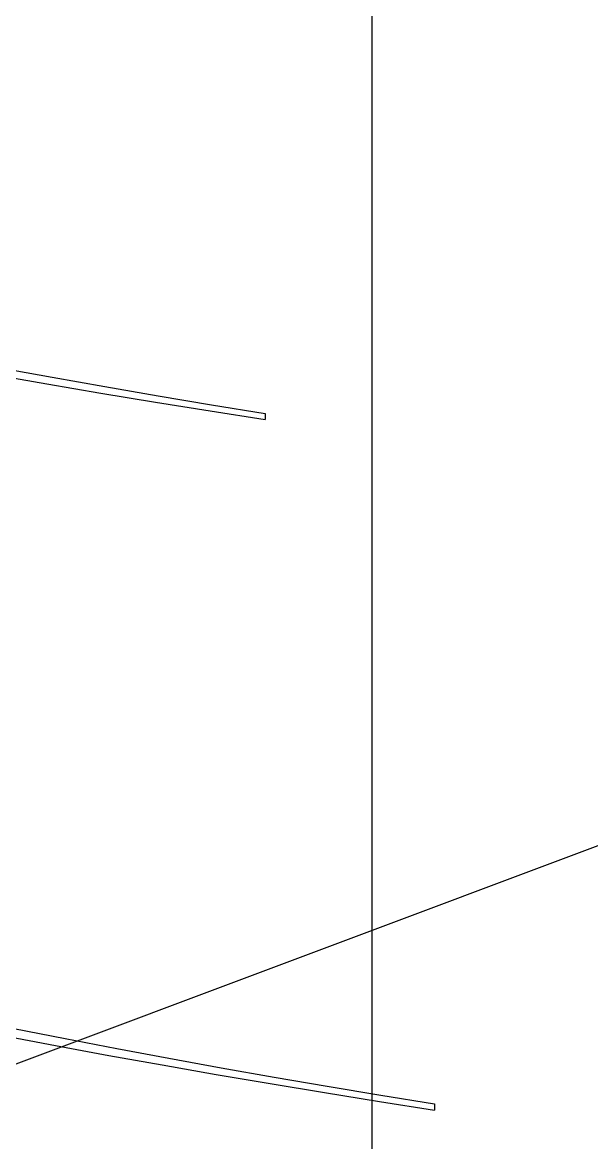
# Model space of a CAD drawing. Header units: millimetres. Extents: x -512 to 1189, y -10 to 841.
# Drawn here: x 3.384 to 3.847, y 14.221 to 15.133 of the extents above; entities that cross this region are included whole.
import ezdxf
from ezdxf.enums import TextEntityAlignment as Align

# ---------------------------------------------------------------- set-up
doc = ezdxf.new("R2010")
doc.units = ezdxf.units.MM
doc.layers.add('FRAME', color=7, linetype='Continuous', lineweight=25)
doc.layers.add('FRAME TEXT (THICK)', color=7, linetype='Continuous', lineweight=35)
doc.styles.add('AWE FONT', font='awe-font.shx', dxfattribs={"width": 0.8})
doc.styles.add('ROMANS', font='ROMANS.shx', dxfattribs={"height": 3.5})

# ---------------------------------------------------------------- blocks, each defined once
blk = doc.blocks.new('SB-A0_990-5.2(block)')
at = {"layer": 'FRAME'}
blk.add_line((3.71916, 14.25288), (3.71916, 14.24794), dxfattribs=at)
for centre, major_axis, ratio, start_param, end_param in [((5.51916, 15.91442), (-4.7625, 0), 0.377953, 4.942129, 7.466398), ((5.51916, 15.80192), (-4.5375, 0), 0.371901, 4.841849, 7.446069), ((5.51916, 15.91442), (2.38125, 4.12445), 0.377953, 1.97545, 3.481628), ((5.42173, 15.97067), (2.26875, 3.92959), 0.371901, 1.996787, 3.49276)]:
    blk.add_ellipse(centre, major_axis=major_axis, ratio=ratio, start_param=start_param, end_param=end_param, dxfattribs=at)
at = {"layer": 'FRAME', "style": 'ROMANS', "width": 0.8, "flags": 8}
for tag, p in [('SHEET NUMBER 1', (96.82978, 809.4767)), ('NUMBER OF SHEETS 1', (96.91626, 805.1023)), ('SHEET NUMBER 2', (1166.65056, 15.81471)), ('NUMBER OF SHEETS 2', (1166.65056, 10.48145))]:
    blk.add_attdef(tag, p, '', height=3.5, dxfattribs=at)
at = {"layer": 'FRAME', "style": 'AWE FONT', "width": 0.8}
for tag, p in [('USED ON 01 - PREFIX', (27.64393, 781.9769)), ('USED ON 01 - DRG NUMBER', (28.25353, 775.89866)), ('USED ON 02 - PREFIX', (27.64393, 766.9769)), ('USED ON 02 - DRG NUMBER', (28.25353, 760.89866)), ('USED ON 03 - PREFIX', (27.64393, 751.9769)), ('USED ON 03 - DRG NUMBER', (28.25353, 745.89866)), ('USED ON 04 - PREFIX', (27.64393, 736.9769)), ('USED ON 04 - DRG NUMBER', (28.25353, 730.89866)), ('USED ON 05 - PREFIX', (27.64393, 721.9769)), ('USED ON 05 - DRG NUMBER', (28.25353, 715.89866)), ('USED ON 06 - PREFIX', (27.64393, 706.9769)), ('USED ON 06 - DRG NUMBER', (28.25353, 700.89866)), ('USED ON 07 - PREFIX', (27.64393, 691.9769)), ('USED ON 07 - DRG NUMBER', (28.25353, 685.89866)), ('USED ON 08 - PREFIX', (27.64393, 676.9769)), ('USED ON 08 - DRG NUMBER', (28.25353, 670.89866)), ('USED ON 09 - PREFIX', (27.64393, 661.9769)), ('USED ON 09 - DRG NUMBER', (28.25353, 655.89866)), ('USED ON 10 - PREFIX', (28.97727, 646.9769)), ('USED ON 10 - DRG NUMBER', (29.58686, 640.89866)), ('USED ON 11 - PREFIX', (28.97727, 631.9769)), ('USED ON 11 - DRG NUMBER', (29.58686, 625.89866)), ('USED ON 12 - PREFIX', (28.97727, 616.9769)), ('USED ON 12 - DRG NUMBER', (29.58686, 610.89866)), ('USED ON 13 - PREFIX', (28.97727, 601.9769)), ('USED ON 13 - DRG NUMBER', (29.58686, 595.89866)), ('USED ON 14 - PREFIX', (27.64393, 586.9769)), ('USED ON 14 - DRG NUMBER', (28.25353, 580.89866)), ('USED ON 15 - PREFIX', (27.64393, 571.9769)), ('USED ON 15 - DRG NUMBER', (28.25353, 565.89866)), ('USED ON 16 - PREFIX', (28.97727, 556.9769)), ('USED ON 16 - DRG NUMBER', (29.58686, 550.89866)), ('USED ON 17 - PREFIX', (28.97727, 541.9769)), ('USED ON 17 - DRG NUMBER', (29.58686, 535.89866)), ('USED ON 18 - PREFIX', (28.97727, 526.9769)), ('USED ON 18 - DRG NUMBER', (29.58686, 520.89866)), ('USED ON 19 - PREFIX', (28.97727, 511.9769)), ('USED ON 19 - DRG NUMBER', (29.58686, 505.89866)), ('USED ON 20 - PREFIX', (28.97727, 496.9769)), ('USED ON 20 - DRG NUMBER', (29.58686, 490.89866)), ('USED ON 21 - PREFIX', (28.97727, 481.9769)), ('USED ON 21 - DRG NUMBER', (29.58686, 475.89866)), ('USED ON 22 - PREFIX', (28.97727, 466.9769)), ('USED ON 22 - DRG NUMBER', (29.58686, 460.89866)), ('USED ON 23 - PREFIX', (28.97727, 451.9769)), ('USED ON 23 - DRG NUMBER', (29.58686, 445.89866)), ('USED ON 24 - PREFIX', (30.37727, 436.9769)), ('USED ON 24 - DRG NUMBER', (30.98686, 430.89866)), ('USED ON 25 - PREFIX', (30.37727, 421.9769)), ('USED ON 25 - DRG NUMBER', (30.98686, 415.89866)), ('USED ON 26 - PREFIX', (30.37727, 406.9769)), ('USED ON 26 - DRG NUMBER', (30.98686, 400.89866)), ('USED ON 27 - PREFIX', (30.37727, 391.9769)), ('USED ON 27 - DRG NUMBER', (30.98686, 385.89866)), ('USED ON 28 - PREFIX', (30.37727, 376.9769)), ('USED ON 28 - DRG NUMBER', (30.98686, 370.89866)), ('USED ON 29 - PREFIX', (30.37727, 361.9769)), ('USED ON 29 - DRG NUMBER', (30.98686, 355.89866)), ('USED ON 30 - PREFIX', (30.37727, 346.9769)), ('USED ON 30 - DRG NUMBER', (30.98686, 340.89866)), ('USED ON 31 - PREFIX', (30.37727, 331.9769)), ('USED ON 31 - DRG NUMBER', (30.98686, 325.89866)), ('USED ON 32 - PREFIX', (30.37727, 316.9769)), ('USED ON 32 - DRG NUMBER', (30.98686, 310.89866))]:
    blk.add_attdef(tag, text='', height=3.5, dxfattribs=at).set_placement(p, align=Align.CENTER)
at = {"layer": 'FRAME', "style": 'ROMANS', "flags": 8}
blk.add_attdef('COPYRIGHT YEAR', (16.5, 239.12184), '', height=2.5, rotation=90, dxfattribs=at)
at = {"layer": 'FRAME', "style": 'ROMANS', "width": 0.8, "flags": 8}
blk.add_attdef('DRAWING OFFICE REF', text='', height=3.5, rotation=90, dxfattribs=at).set_placement((36.27658, 151.97947), align=Align.CENTER)
for tag, p in [('TEMPORY CAD REF', (7.4352, 88.84891)), ('CERTIFIED', (18.25802, 38.53363)), ('CHECKED', (29.52059, 38.53053)), ('DRAWN', (40.49798, 38.5295))]:
    blk.add_attdef(tag, p, '', height=3.5, rotation=90, dxfattribs=at)
at = {"layer": 'FRAME', "style": 'ROMANS', "flags": 8}
blk.add_attdef('DRAWING OFFICE ID', (22.9751, 119.19726), '', height=3.5, dxfattribs=at)
for tag, p in [('DRAWING OFFICE LOCATION', (27.03857, 113.03393)), ('ESTABLISHMENT (A OR B)', (31.61675, 106.36351))]:
    blk.add_attdef(tag, text='', height=3.5, dxfattribs=at).set_placement(p, align=Align.CENTER)
at = {"layer": 'FRAME', "flags": 8}
for tag, style, width, p in [('ISSUE 7', 'ROMANS', 0.7, (746.5869, 62.23175)), ('CHANGE NO 7', 'ROMANS', 0.7, (703.54721, 62.1246)), ('DATE 7', 'ROMANS', 0.7, (765.02368, 62.1246)), ('SUB-CONTRACTOR', 'ROMANS', 0.8, (970.75911, 56.60083)), ('ISSUE 6', 'ROMANS', 0.7, (746.5869, 54.80675)), ('CHANGE NO 6', 'ROMANS', 0.7, (703.54721, 54.6996)), ('DATE 6', 'ROMANS', 0.7, (765.02368, 54.6996)), ('MATERIAL', 'ROMANS', 0.8, (819.01448, 49.80867)), ('TOLERANCE', 'AWE FONT', 0.8, (887.24832, 49.66893)), ('ISSUE 5', 'ROMANS', 0.7, (746.5869, 47.38175)), ('CHANGE NO 5', 'ROMANS', 0.7, (703.54721, 47.2746)), ('DATE 5', 'ROMANS', 0.7, (765.02368, 47.2746)), ('RESPONSIBLE AUTHORITY', 'ROMANS', 0.8, (970.75911, 41.85083)), ('ISSUE 4', 'ROMANS', 0.7, (746.5869, 39.95676)), ('CHANGE NO 4', 'ROMANS', 0.7, (703.54721, 39.84961)), ('DATE 4', 'ROMANS', 0.7, (765.02368, 39.84961)), ('ISSUE 3', 'ROMANS', 0.7, (746.5869, 32.53176)), ('CHANGE NO 3', 'ROMANS', 0.7, (703.54721, 32.42461)), ('DATE 3', 'ROMANS', 0.7, (765.02368, 32.42461)), ('DIMS IN', 'ROMANS', 0.8, (873.52582, 26.17306)), ('SCALE', 'ROMANS', 0.8, (908.91532, 26.16323)), ('ISSUE 2', 'ROMANS', 0.7, (746.5869, 25.10676)), ('CHANGE NO 2', 'ROMANS', 0.7, (703.54721, 24.99961)), ('DATE 2', 'ROMANS', 0.7, (765.02368, 24.99961)), ('PROTECTIVE FINISH', 'ROMANS', 0.8, (818.50185, 20.71467)), ('ISSUE 1', 'ROMANS', 0.7, (746.5869, 17.68176)), ('CHANGE NO 1', 'ROMANS', 0.7, (703.54721, 17.57461)), ('DATE 1', 'ROMANS', 0.7, (765.02368, 17.57461)), ('SURFACE TEXTURE', 'ROMANS', 0.8, (892.79708, 11.48579))]:
    blk.add_attdef(tag, text='', height=3.5, dxfattribs=dict(at, style=style, width=width)).set_placement(p, align=Align.CENTER)
at = {"layer": 'FRAME', "style": 'ROMANS', "width": 0.7, "flags": 8}
blk.add_attdef('CAD REF', text='', height=3.5, dxfattribs=at).set_placement((1173.70235, 60.34179), align=Align.RIGHT)
at = {"layer": 'FRAME TEXT (THICK)', "style": 'ROMANS', "width": 0.8, "flags": 8}
for tag, p in [('PROTECTIVE MARKING 1', (71.83695, 818.18549)), ('DRAWING NUMBER 1', (56.87057, 806.21327)), ('TITLE 1', (1127.69711, 42.94267)), ('TITLE 2', (1128.41012, 38.94267)), ('TITLE 3', (1128.41012, 35.44267)), ('PROTECTIVE MARKING 2', (1139.8556, 23.90739)), ('DRAWING NUMBER 2', (1126.2993, 12.12403))]:
    blk.add_attdef(tag, text='', height=5, dxfattribs=at).set_placement(p, align=Align.CENTER)
at = {"layer": 'FRAME TEXT (THICK)', "style": 'ROMANS', "width": 0.7, "flags": 8}
for tag, p in [('SERVICE CODE(S) 1', (1030.07309, 64.24835)), ('BUILDING(S) COVERED 1', (1065.1211, 64.24835)), ('SERVICE CODE(S) 2', (1030.42309, 56.86176)), ('BUILDING(S) COVERED 2', (1065.4711, 56.86176)), ('SERVICE CODE(S) 3', (1030.42309, 49.47518)), ('BUILDING(S) COVERED 3', (1065.4711, 49.47518)), ('SERVICE CODE(S) 4', (1030.48143, 42.08859)), ('BUILDING(S) COVERED 4', (1065.52943, 42.08859)), ('SERVICE CODE(S) 5', (1030.42309, 34.70201)), ('BUILDING(S) COVERED 5', (1065.4711, 34.70201)), ('SERVICE CODE(S) 6', (1030.42309, 27.31542)), ('BUILDING(S) COVERED 6', (1065.4711, 27.31542)), ('SERVICE CODE(S) 7', (1030.42309, 19.92884)), ('BUILDING(S) COVERED 7', (1065.4711, 19.92884)), ('SERVICE CODE(S) 8', (1030.42309, 12.54225)), ('BUILDING(S) COVERED 8', (1065.4711, 12.54225))]:
    blk.add_attdef(tag, text='', height=3.5, dxfattribs=at).set_placement(p, align=Align.MIDDLE_CENTER)
blk = doc.blocks.new('SB-A1_991-5.2(block)')
at = {"layer": 'FRAME'}
blk.add_line((3.5815, 14.81469), (3.5815, 14.80975), dxfattribs=at)
for centre, major_axis, ratio, start_param, end_param in [((5.3815, 16.47623), (-4.7625, 0), 0.377953, 4.942129, 7.466398), ((5.3815, 16.36373), (-4.5375, 0), 0.371901, 4.841849, 7.446069), ((5.3815, 16.47623), (2.38125, 4.12445), 0.377953, 1.97545, 3.481628), ((5.28407, 16.53248), (2.26875, 3.92959), 0.371901, 1.996787, 3.49276)]:
    blk.add_ellipse(centre, major_axis=major_axis, ratio=ratio, start_param=start_param, end_param=end_param, dxfattribs=at)
at = {"layer": 'FRAME', "style": 'ROMANS', "width": 0.8, "flags": 8}
for tag, p in [('SHEET NUMBER 1', (93.4487, 565.51471)), ('NUMBER OF SHEETS 1', (93.2046, 560.60009)), ('SHEET NUMBER 2', (817.6061, 16.97575)), ('NUMBER OF SHEETS 2', (817.6061, 10.95912))]:
    blk.add_attdef(tag, p, '', height=3.5, dxfattribs=at)
at = {"layer": 'FRAME', "style": 'AWE FONT', "width": 0.8}
for tag, p in [('USED ON 01 - PREFIX', (24.15637, 539.71035)), ('USED ON 01 - DRG NUMBER', (24.76597, 533.63211)), ('USED ON 02 - PREFIX', (24.15637, 524.71035)), ('USED ON 02 - DRG NUMBER', (24.76597, 518.63211)), ('USED ON 03 - PREFIX', (24.15637, 509.71035)), ('USED ON 03 - DRG NUMBER', (24.76597, 503.63211)), ('USED ON 04 - PREFIX', (24.15637, 494.71035)), ('USED ON 04 - DRG NUMBER', (24.76597, 488.63211)), ('USED ON 05 - PREFIX', (24.15637, 479.71035)), ('USED ON 05 - DRG NUMBER', (24.76597, 473.63211)), ('USED ON 06 - PREFIX', (24.15637, 464.71035)), ('USED ON 06 - DRG NUMBER', (24.76597, 458.63211)), ('USED ON 07 - PREFIX', (24.15637, 449.71035)), ('USED ON 07 - DRG NUMBER', (24.76597, 443.63211)), ('USED ON 08 - PREFIX', (24.15637, 434.71035)), ('USED ON 08 - DRG NUMBER', (24.76597, 428.63211)), ('USED ON 09 - PREFIX', (24.15637, 419.71035)), ('USED ON 09 - DRG NUMBER', (24.76597, 413.63211)), ('USED ON 10 - PREFIX', (25.4897, 404.71035)), ('USED ON 10 - DRG NUMBER', (26.0993, 398.63211)), ('USED ON 11 - PREFIX', (25.4897, 389.71035)), ('USED ON 11 - DRG NUMBER', (26.0993, 383.63211)), ('USED ON 12 - PREFIX', (25.4897, 374.71035)), ('USED ON 12 - DRG NUMBER', (26.0993, 368.63211)), ('USED ON 13 - PREFIX', (25.4897, 359.71035)), ('USED ON 13 - DRG NUMBER', (26.0993, 353.63211)), ('USED ON 14 - PREFIX', (24.15637, 344.71035)), ('USED ON 14 - DRG NUMBER', (24.76597, 338.63211)), ('USED ON 15 - PREFIX', (24.15637, 329.71035)), ('USED ON 15 - DRG NUMBER', (24.76597, 323.63211)), ('USED ON 16 - PREFIX', (25.4897, 314.71035)), ('USED ON 16 - DRG NUMBER', (26.0993, 308.63211)), ('USED ON 17 - PREFIX', (25.4897, 299.71035)), ('USED ON 17 - DRG NUMBER', (26.0993, 293.63211)), ('USED ON 18 - PREFIX', (25.4897, 284.71035)), ('USED ON 18 - DRG NUMBER', (26.0993, 278.63211))]:
    blk.add_attdef(tag, text='', height=3.5, dxfattribs=at).set_placement(p, align=Align.CENTER)
at = {"layer": 'FRAME', "style": 'ROMANS', "flags": 8}
blk.add_attdef('COPYRIGHT YEAR', (14.77453, 220.39546), '', height=2.5, rotation=90, dxfattribs=at)
at = {"layer": 'FRAME', "style": 'ROMANS', "width": 0.8, "flags": 8}
blk.add_attdef('DRAWING OFFICE REF', text='', height=3.5, rotation=90, dxfattribs=at).set_placement((31.74792, 138.0085), align=Align.CENTER)
for tag, p, height in [('TEMPORY CAD REF', (7.22101, 91.03927), 3), ('CERTIFIED', (17.05644, 35.29594), 3.5), ('CHECKED', (26.63808, 35.29284), 3.5), ('DRAWN', (35.69442, 35.29181), 3.5)]:
    blk.add_attdef(tag, p, '', height=height, rotation=90, dxfattribs=at)
at = {"layer": 'FRAME', "style": 'ROMANS', "flags": 8}
blk.add_attdef('DRAWING OFFICE ID', (25.11764, 108.10117), '', height=3.5, dxfattribs=at)
for tag, p in [('DRAWING OFFICE LOCATION', (24.15607, 100.9105)), ('ESTABLISHMENT (A OR B)', (28.73424, 94.00072))]:
    blk.add_attdef(tag, text='', height=3.5, dxfattribs=at).set_placement(p, align=Align.CENTER)
at = {"layer": 'FRAME', "flags": 8}
for tag, style, width, p in [('ISSUE 7', 'ROMANS', 0.8, (421.55274, 62.82552)), ('CHANGE NO 7', 'ROMANS', 0.7, (378.37251, 62.71837)), ('DATE 7', 'ROMANS', 0.7, (440.57473, 62.71837)), ('SUB-CONTRACTOR', 'ROMANS', 0.8, (627.43267, 57.19145)), ('ISSUE 6', 'ROMANS', 0.8, (421.69552, 55.25286)), ('CHANGE NO 6', 'ROMANS', 0.7, (378.51529, 55.14571)), ('DATE 6', 'ROMANS', 0.7, (440.71751, 55.14571)), ('MATERIAL', 'ROMANS', 0.8, (484.43112, 50.38561)), ('TOLERANCE', 'AWE FONT', 0.8, (550.52497, 50.24588)), ('ISSUE 5', 'ROMANS', 0.8, (421.98108, 47.96552)), ('CHANGE NO 5', 'ROMANS', 0.7, (378.80085, 47.85837)), ('DATE 5', 'ROMANS', 0.7, (441.00307, 47.85837)), ('RESPONSIBLE AUTHORITY', 'ROMANS', 0.8, (627.43267, 43.51636)), ('ISSUE 4', 'ROMANS', 0.8, (422.12386, 40.67218)), ('CHANGE NO 4', 'ROMANS', 0.7, (378.94363, 40.56503)), ('DATE 4', 'ROMANS', 0.7, (441.14586, 40.56503)), ('ISSUE 3', 'ROMANS', 0.8, (421.55274, 32.96488)), ('CHANGE NO 3', 'ROMANS', 0.7, (378.37251, 32.85773)), ('DATE 3', 'ROMANS', 0.7, (440.57473, 32.85773)), ('SCALE', 'ROMANS', 0.8, (565.89816, 27.71185)), ('DIMS IN', 'ROMANS', 0.8, (532.42243, 27.59186)), ('ISSUE 2', 'ROMANS', 0.8, (421.55274, 25.82021)), ('CHANGE NO 2', 'ROMANS', 0.7, (378.37251, 25.71306)), ('DATE 2', 'ROMANS', 0.7, (440.57473, 25.71306)), ('PROTECTIVE FINISH', 'ROMANS', 0.8, (487.19045, 21.723)), ('ISSUE 1', 'ROMANS', 0.8, (421.06265, 18.22729)), ('CHANGE NO 1', 'ROMANS', 0.7, (378.37251, 17.99773)), ('DATE 1', 'ROMANS', 0.7, (440.57473, 17.99773)), ('SURFACE TEXTURE', 'ROMANS', 0.8, (551.87627, 12.03609))]:
    blk.add_attdef(tag, text='', height=3.5, dxfattribs=dict(at, style=style, width=width)).set_placement(p, align=Align.CENTER)
at = {"layer": 'FRAME', "style": 'ROMANS', "width": 0.65, "flags": 8}
blk.add_attdef('CAD REF', text='', height=3.5, dxfattribs=at).set_placement((823.80506, 60.70777), align=Align.RIGHT)
at = {"layer": 'FRAME TEXT (THICK)', "style": 'ROMANS', "flags": 8}
for tag, width, p in [('PROTECTIVE MARKING 1', 0.75, (70.52819, 574.01644)), ('DRAWING NUMBER 1', 0.8, (55.49378, 561.95274)), ('TITLE 1', 0.7, (779.89037, 43.65825)), ('TITLE 2', 0.7, (780.63769, 40.71825)), ('TITLE 3', 0.7, (780.63769, 36.34491)), ('PROTECTIVE MARKING 2', 0.8, (791.27579, 24.85621)), ('DRAWING NUMBER 2', 0.8, (777.78439, 12.72607))]:
    blk.add_attdef(tag, text='', height=5, dxfattribs=dict(at, width=width)).set_placement(p, align=Align.CENTER)
at = {"layer": 'FRAME TEXT (THICK)', "style": 'ROMANS', "width": 0.65, "flags": 8}
for tag, p in [('SERVICE CODE(S) 1', (686.53534, 64.51496)), ('BUILDING(S) COVERED 1', (720.28509, 64.51496)), ('SERVICE CODE(S) 2', (686.88534, 57.13996)), ('BUILDING(S) COVERED 2', (720.63509, 57.13996)), ('SERVICE CODE(S) 3', (686.88534, 49.76497)), ('BUILDING(S) COVERED 3', (720.63509, 49.76497)), ('SERVICE CODE(S) 4', (686.94368, 42.38997)), ('BUILDING(S) COVERED 4', (720.69342, 42.38997)), ('SERVICE CODE(S) 5', (686.88534, 35.01497)), ('BUILDING(S) COVERED 5', (720.63509, 35.01497)), ('SERVICE CODE(S) 6', (686.88534, 27.63997)), ('BUILDING(S) COVERED 6', (720.63509, 27.63997)), ('SERVICE CODE(S) 7', (686.88534, 20.26498)), ('BUILDING(S) COVERED 7', (720.63509, 20.26498)), ('SERVICE CODE(S) 8', (686.88534, 12.88998)), ('BUILDING(S) COVERED 8', (720.63509, 12.88998))]:
    blk.add_attdef(tag, text='', height=3.5, dxfattribs=at).set_placement(p, align=Align.MIDDLE_CENTER)
blk = doc.blocks.new('SB-A2_992-5.2(block)')
at = {"layer": 'FRAME', "linetype": 'Continuous'}
blk.add_line((2.93554, 14.11939), (4.92466, 14.8653), dxfattribs=at)
blk.add_ellipse((4.28554, 15.94189), major_axis=(-4.08375, 0), ratio=0.371901, start_param=-1.441337, end_param=1.162884, dxfattribs=at)
at = {"layer": 'FRAME', "style": 'ROMANS', "flags": 8}
for tag, p in [('SHEET NUMBER 1', (92.33794, 396.4545)), ('NUMBER OF SHEETS 1', (92.33794, 389.9545)), ('DRAWING OFFICE ID', (51.07806, 23.82538))]:
    blk.add_attdef(tag, p, '', height=3.5, dxfattribs=at)
at = {"layer": 'FRAME', "style": 'AWE FONT', "width": 0.8}
for tag, p in [('USED ON 01 - PREFIX', (22.49467, 375.00208)), ('USED ON 01 - DRG NUMBER', (23.10427, 369.97583)), ('USED ON 02 - PREFIX', (22.49467, 362.00208)), ('USED ON 02 - DRG NUMBER', (23.10427, 356.97583)), ('USED ON 03 - PREFIX', (22.49467, 349.00208)), ('USED ON 03 - DRG NUMBER', (23.10427, 343.97583)), ('USED ON 04 - PREFIX', (22.49467, 336.00208)), ('USED ON 04 - DRG NUMBER', (23.10427, 330.97583)), ('USED ON 05 - PREFIX', (22.49467, 323.00208)), ('USED ON 05 - DRG NUMBER', (23.10427, 317.97583)), ('USED ON 06 - PREFIX', (22.49467, 310.00208)), ('USED ON 06 - DRG NUMBER', (23.10427, 304.97583)), ('USED ON 07 - PREFIX', (22.49467, 297.00208)), ('USED ON 07 - DRG NUMBER', (23.10427, 291.97583)), ('USED ON 08 - PREFIX', (22.49467, 284.00208)), ('USED ON 08 - DRG NUMBER', (23.10427, 278.97583)), ('USED ON 09 - PREFIX', (22.49467, 271.00208)), ('USED ON 09 - DRG NUMBER', (23.10427, 265.97583)), ('USED ON 10 - PREFIX', (23.82801, 258.00208)), ('USED ON 10 - DRG NUMBER', (24.4376, 252.97583)), ('USED ON 11 - PREFIX', (23.82801, 245.00208)), ('USED ON 11 - DRG NUMBER', (24.4376, 239.97583)), ('USED ON 12 - PREFIX', (23.82801, 232.00208)), ('USED ON 12 - DRG NUMBER', (24.4376, 226.97583)), ('USED ON 13 - PREFIX', (23.82801, 219.00208)), ('USED ON 13 - DRG NUMBER', (24.4376, 213.97583))]:
    blk.add_attdef(tag, text='', height=3.5, dxfattribs=at).set_placement(p, align=Align.CENTER)
at = {"layer": 'FRAME', "style": 'ROMANS', "flags": 8}
blk.add_attdef('COPYRIGHT YEAR', (12.95816, 146.61067), '', height=2, rotation=90, dxfattribs=at)
at = {"layer": 'FRAME', "style": 'ROMANS', "width": 0.8, "flags": 8}
for tag, p, height in [('TEMPORY CAD REF', (6.54833, 99.78104), 3), ('CERTIFIED', (15.47077, 37.66965), 3.5), ('CHECKED', (23.71116, 37.66656), 3.5), ('DRAWN', (32.04529, 37.66552), 3.5)]:
    blk.add_attdef(tag, p, '', height=height, rotation=90, dxfattribs=at)
at = {"layer": 'FRAME', "style": 'ROMANS', "flags": 8}
for tag, width, p in [('CHANGE NO 7', 0.7, (106.10941, 59.96521)), ('ISSUE 7', 0.8, (160.10214, 59.86522)), ('DATE 7', 0.6, (180.40847, 59.75807)), ('SUB-CONTRACTOR', 0.8, (385.44782, 53.60569)), ('CHANGE NO 6', 0.7, (106.10941, 52.96521)), ('ISSUE 6', 0.8, (160.10214, 52.86522)), ('DATE 6', 0.6, (180.40847, 52.75807)), ('TOLERANCE', 0.8, (300.76461, 49.42972)), ('MATERIAL', 0.8, (228.03238, 48.23922)), ('DRAWING OFFICE REF', 0.8, (49.89221, 46.33567)), ('CHANGE NO 5', 0.7, (106.10941, 45.96521)), ('ISSUE 5', 0.8, (160.10214, 45.86522)), ('DATE 5', 0.6, (180.40847, 45.75807)), ('RESPONSIBLE AUTHORITY', 0.8, (385.44782, 40.60568)), ('CHANGE NO 4', 0.7, (106.10941, 38.96521)), ('ISSUE 4', 0.8, (160.10214, 38.86522)), ('DATE 4', 0.6, (180.40847, 38.75807)), ('CHANGE NO 3', 0.7, (106.10941, 31.96521)), ('ISSUE 3', 0.8, (160.10214, 31.86522)), ('DATE 3', 0.6, (180.40847, 31.75807)), ('SCALE', 0.8, (325.42294, 27.34806)), ('DIMS IN', 0.8, (282.59666, 26.99686)), ('CHANGE NO 2', 0.7, (106.10941, 24.96521)), ('ISSUE 2', 0.8, (160.10214, 24.86522)), ('DATE 2', 0.6, (180.40847, 24.75807)), ('PROTECTIVE FINISH', 0.8, (231.77927, 19.4599)), ('CHANGE NO 1', 0.7, (105.48037, 17.96521)), ('ISSUE 1', 0.8, (159.4731, 17.86522)), ('DATE 1', 0.6, (179.77943, 17.75807)), ('SURFACE TEXTURE', 0.8, (313.44218, 11.66335))]:
    blk.add_attdef(tag, text='', height=3.5, dxfattribs=dict(at, width=width)).set_placement(p, align=Align.CENTER)
at = {"layer": 'FRAME', "style": 'ROMANS', "width": 0.65, "flags": 8}
blk.add_attdef('CAD REF', text='', height=3.5, dxfattribs=at).set_placement((584.3365, 57.31065), align=Align.RIGHT)
at = {"layer": 'FRAME', "style": 'ROMANS', "flags": 8}
for tag, p in [('DRAWING OFFICE LOCATION', (46.66304, 17.87819)), ('ESTABLISHMENT (A OR B)', (54.45714, 12.49654))]:
    blk.add_attdef(tag, text='', height=3.5, dxfattribs=at).set_placement(p, align=Align.CENTER)
at = {"layer": 'FRAME', "style": 'ROMANS', "width": 0.8, "flags": 8}
for tag, p in [('SHEET NUMBER 2', (578.75718, 16.18089)), ('NUMBER OF SHEETS 2', (578.89851, 10.86945))]:
    blk.add_attdef(tag, p, '', height=3.5, dxfattribs=at)
at = {"layer": 'FRAME TEXT (THICK)', "style": 'ROMANS', "flags": 8}
for tag, height, width, p in [('PROTECTIVE MARKING 1', 5, 0.75, (67.75321, 406.30073)), ('SERVICE CODE(S) 1', 3.5, 0.8, (441.59932, 61.48075)), ('BUILDING(S) COVERED 1', 3.5, 0.7, (481.89586, 61.48075)), ('SERVICE CODE(S) 2', 3.5, 0.8, (441.99932, 54.48075)), ('BUILDING(S) COVERED 2', 3.5, 0.7, (482.24586, 54.48075)), ('SERVICE CODE(S) 3', 3.5, 0.8, (441.99932, 47.48075)), ('BUILDING(S) COVERED 3', 3.5, 0.7, (482.24586, 47.48075)), ('SERVICE CODE(S) 4', 3.5, 0.8, (442.06599, 40.48075)), ('BUILDING(S) COVERED 4', 3.5, 0.7, (482.30419, 40.48075)), ('SERVICE CODE(S) 5', 3.5, 0.8, (441.99932, 33.48074)), ('BUILDING(S) COVERED 5', 3.5, 0.7, (482.24586, 33.48074)), ('SERVICE CODE(S) 6', 3.5, 0.8, (441.99932, 26.48074)), ('BUILDING(S) COVERED 6', 3.5, 0.7, (481.89586, 26.48074)), ('SERVICE CODE(S) 7', 3.5, 0.8, (441.99932, 19.48074)), ('BUILDING(S) COVERED 7', 3.5, 0.7, (482.24586, 19.48074)), ('SERVICE CODE(S) 8', 3.5, 0.8, (441.99932, 12.48074)), ('BUILDING(S) COVERED 8', 3.5, 0.7, (482.24586, 12.48074))]:
    blk.add_attdef(tag, text='', height=height, dxfattribs=dict(at, width=width)).set_placement(p, align=Align.MIDDLE_CENTER)
for tag, width, p in [('DRAWING NUMBER 1', 0.8, (53.13308, 391.88395)), ('TITLE 1', 0.7, (542.86563, 41.57844)), ('TITLE 2', 0.7, (543.58565, 37.57844)), ('TITLE 3', 0.7, (543.58565, 34.40328)), ('PROTECTIVE MARKING 2', 0.75, (556.03059, 24.70486)), ('DRAWING NUMBER 2', 0.8, (542.89313, 12.84789))]:
    blk.add_attdef(tag, text='', height=5, dxfattribs=dict(at, width=width)).set_placement(p, align=Align.CENTER)
blk = doc.blocks.new('SB-A3_993-5.2(block)')
at = {"layer": 'FRAME'}
blk.add_line((3.66836, 13.84709), (3.66836, 15.24709), dxfattribs=at)
at = {"layer": 'FRAME', "style": 'ROMANS', "width": 0.8, "flags": 8}
for tag, p in [('SHEET NUMBER 1', (66.25329, 280.46565)), ('NUMBER OF SHEETS 1', (66.19108, 277.02248)), ('SHEET NUMBER 2', (406.63577, 10.90819)), ('NUMBER OF SHEETS 2', (406.63577, 6.90819))]:
    blk.add_attdef(tag, p, '', height=2.5, dxfattribs=at)
at = {"layer": 'FRAME', "style": 'AWE FONT', "width": 0.8}
for tag, p in [('USED ON 01 - PREFIX', (17.12705, 266.88218)), ('USED ON 01 - DRG NUMBER', (16.02379, 263.92493)), ('USED ON 02 - PREFIX', (17.12705, 258.88218)), ('USED ON 02 - DRG NUMBER', (16.02379, 255.92493)), ('USED ON 03 - PREFIX', (17.12705, 250.88218)), ('USED ON 03 - DRG NUMBER', (16.02379, 247.92493)), ('USED ON 04 - PREFIX', (17.12705, 242.88218)), ('USED ON 04 - DRG NUMBER', (16.02379, 239.92493)), ('USED ON 05 - PREFIX', (17.12705, 234.88218)), ('USED ON 05 - DRG NUMBER', (16.02379, 231.92493)), ('USED ON 06 - PREFIX', (17.12705, 226.88218)), ('USED ON 06 - DRG NUMBER', (16.02379, 223.92493)), ('USED ON 07 - PREFIX', (17.12705, 218.88218)), ('USED ON 07 - DRG NUMBER', (16.02379, 215.92493)), ('USED ON 08 - PREFIX', (17.12705, 210.88218)), ('USED ON 08 - DRG NUMBER', (16.02379, 207.92493)), ('USED ON 09 - PREFIX', (17.12705, 202.88218)), ('USED ON 09 - DRG NUMBER', (16.02379, 199.92493)), ('USED ON 10 - PREFIX', (17.88896, 194.88218)), ('USED ON 10 - DRG NUMBER', (16.78569, 191.92493)), ('USED ON 11 - PREFIX', (17.88896, 186.88218)), ('USED ON 11 - DRG NUMBER', (16.78569, 183.92493)), ('USED ON 12 - PREFIX', (17.88896, 178.88218)), ('USED ON 12 - DRG NUMBER', (16.78569, 175.92493)), ('USED ON 13 - PREFIX', (17.88896, 170.88218)), ('USED ON 13 - DRG NUMBER', (16.78569, 167.92493))]:
    blk.add_attdef(tag, text='', height=2, dxfattribs=at).set_placement(p, align=Align.CENTER)
at = {"layer": 'FRAME', "style": 'ROMANS', "width": 0.8, "flags": 8}
blk.add_attdef('COPYRIGHT YEAR', text='', height=2, rotation=90, dxfattribs=at).set_placement((9.93965, 127.96755), align=Align.CENTER)
for tag, p, height in [('TEMPORY CAD REF', (4.92867, 64.01457), 3), ('CERTIFIED', (11.42513, 26.16097), 2.5), ('CHECKED', (18.04345, 26.15787), 2.5), ('DRAWN', (24.63036, 26.15684), 2.5)]:
    blk.add_attdef(tag, p, '', height=height, rotation=90, dxfattribs=at)
at = {"layer": 'FRAME', "style": 'ROMANS', "flags": 8}
for tag, width, p in [('ISSUE 7', 0.8, (101.24921, 40.72543)), ('CHANGE NO 7', 0.7, (71.55838, 40.61828)), ('DATE 7', 0.7, (116.80981, 40.61828)), ('SUB-CONTRACTOR', 0.8, (269.41669, 36.52178)), ('ISSUE 6', 0.8, (101.24921, 35.92543)), ('CHANGE NO 6', 0.7, (71.55838, 35.81828)), ('DATE 6', 0.7, (116.80981, 35.81828)), ('TOLERANCE', 0.8, (215.05333, 32.42223)), ('ISSUE 5', 0.8, (101.24921, 31.12543)), ('CHANGE NO 5', 0.7, (71.55838, 31.01828)), ('DATE 5', 0.7, (116.80981, 31.01828)), ('DRAWING OFFICE REF', 0.8, (36.74419, 30.12978)), ('RESPONSIBLE AUTHORITY', 0.8, (269.41669, 27.02178)), ('ISSUE 4', 0.8, (101.24921, 26.32543)), ('CHANGE NO 4', 0.7, (71.55838, 26.21828)), ('DATE 4', 0.7, (116.80981, 26.21828)), ('ISSUE 3', 0.8, (101.24921, 21.52543)), ('CHANGE NO 3', 0.7, (71.55838, 21.41828)), ('DATE 3', 0.7, (116.80981, 21.41828)), ('SCALE', 0.8, (230.44682, 17.4867)), ('DIMS IN', 0.8, (205.27072, 17.45378)), ('ISSUE 2', 0.8, (101.24921, 16.72543)), ('CHANGE NO 2', 0.7, (71.55838, 16.61828)), ('DATE 2', 0.7, (116.80981, 16.61828)), ('ISSUE 1', 0.8, (101.24921, 11.92543)), ('CHANGE NO 1', 0.7, (71.55838, 11.81828)), ('DATE 1', 0.7, (116.80981, 11.81828)), ('SURFACE TEXTURE', 0.8, (219.31598, 7.91685))]:
    blk.add_attdef(tag, text='', height=2.5, dxfattribs=dict(at, width=width)).set_placement(p, align=Align.CENTER)
at = {"layer": 'FRAME', "style": 'ROMANS', "width": 0.65, "flags": 8}
blk.add_attdef('CAD REF', text='', height=2.5, dxfattribs=at).set_placement((411.56567, 39.24541), align=Align.RIGHT)
at = {"layer": 'FRAME', "style": 'ROMANS', "width": 0.8, "flags": 8}
for tag, p in [('MATERIAL', (157.86727, 33.00329)), ('PROTECTIVE FINISH', (159.54632, 13.84567))]:
    blk.add_attdef(tag, text='', height=2.5, dxfattribs=at).set_placement(p, align=Align.MIDDLE_CENTER)
at = {"layer": 'FRAME', "style": 'ROMANS', "flags": 8}
blk.add_attdef('DRAWING OFFICE ID', (37.22326, 15.88825), '', height=2.5, dxfattribs=at)
for tag, p in [('DRAWING OFFICE LOCATION', (35.8162, 11.53433)), ('ESTABLISHMENT (A OR B)', (39.80937, 7.34904))]:
    blk.add_attdef(tag, text='', height=2.5, dxfattribs=at).set_placement(p, align=Align.CENTER)
at = {"layer": 'FRAME TEXT (THICK)', "width": 0.8, "flags": 8}
for tag, style, p in [('PROTECTIVE MARKING 1', 'ROMANS', (49.14115, 285.94257)), ('DRAWING NUMBER 1', 'ROMANS', (39.51619, 278.31115)), ('TITLE 1', 'AWE FONT', (382.25907, 28.04207)), ('TITLE 2', 'AWE FONT', (382.65905, 26.10608)), ('TITLE 3', 'AWE FONT', (382.65905, 23.10608)), ('PROTECTIVE MARKING 2', 'AWE FONT', (390.51926, 16.36265)), ('DRAWING NUMBER 2', 'ROMANS', (380.48867, 8.27793))]:
    blk.add_attdef(tag, text='', height=3.5, dxfattribs=dict(at, style=style)).set_placement(p, align=Align.CENTER)
at = {"layer": 'FRAME TEXT (THICK)', "style": 'ROMANS', "width": 0.8, "flags": 8}
for tag, p in [('BUILDING(S) COVERED 1', (339.28675, 41.99887)), ('SERVICE CODE(S) 1', (311.84262, 41.98099)), ('SERVICE CODE(S) 2', (311.84262, 37.1758)), ('BUILDING(S) COVERED 2', (339.57833, 37.15866)), ('SERVICE CODE(S) 3', (311.84262, 32.37061)), ('BUILDING(S) COVERED 3', (339.57833, 32.36428)), ('SERVICE CODE(S) 4', (311.84262, 27.56539)), ('BUILDING(S) COVERED 4', (339.62579, 27.54349)), ('SERVICE CODE(S) 5', (311.84262, 22.7602)), ('BUILDING(S) COVERED 5', (339.57753, 22.74594)), ('SERVICE CODE(S) 6', (311.84262, 17.95499)), ('BUILDING(S) COVERED 6', (339.56348, 17.94813)), ('SERVICE CODE(S) 7', (311.84262, 13.1498)), ('BUILDING(S) COVERED 7', (339.56348, 13.14291)), ('SERVICE CODE(S) 8', (311.84262, 8.3446)), ('BUILDING(S) COVERED 8', (339.56348, 8.33772))]:
    blk.add_attdef(tag, text='', height=2.5, dxfattribs=at).set_placement(p, align=Align.MIDDLE_CENTER)
blk = doc.blocks.new('SB-A0_990-5 2(block)')
at = {"layer": 'FRAME'}
blk.add_line((3.71916, 14.25288), (3.71916, 14.24794), dxfattribs=at)
for centre, major_axis, ratio, start_param, end_param in [((5.51916, 15.91442), (-4.7625, 0), 0.377953, 4.942129, 7.466398), ((5.51916, 15.80192), (-4.5375, 0), 0.371901, 4.841849, 7.446069), ((5.51916, 15.91442), (2.38125, 4.12445), 0.377953, 1.97545, 3.481628), ((5.42173, 15.97067), (2.26875, 3.92959), 0.371901, 1.996787, 3.49276)]:
    blk.add_ellipse(centre, major_axis=major_axis, ratio=ratio, start_param=start_param, end_param=end_param, dxfattribs=at)
at = {"layer": 'FRAME', "style": 'ROMANS', "width": 0.8, "flags": 8}
for tag, p in [('SHEET NUMBER 1', (96.82978, 809.4767)), ('NUMBER OF SHEETS 1', (96.91626, 805.1023)), ('SHEET NUMBER 2', (1166.65056, 15.81471)), ('NUMBER OF SHEETS 2', (1166.65056, 10.48145))]:
    blk.add_attdef(tag, p, '', height=3.5, dxfattribs=at)
at = {"layer": 'FRAME', "style": 'AWE FONT', "width": 0.8}
for tag, p in [('USED ON 01 - PREFIX', (27.64393, 781.9769)), ('USED ON 01 - DRG NUMBER', (28.25353, 775.89866)), ('USED ON 02 - PREFIX', (27.64393, 766.9769)), ('USED ON 02 - DRG NUMBER', (28.25353, 760.89866)), ('USED ON 03 - PREFIX', (27.64393, 751.9769)), ('USED ON 03 - DRG NUMBER', (28.25353, 745.89866)), ('USED ON 04 - PREFIX', (27.64393, 736.9769)), ('USED ON 04 - DRG NUMBER', (28.25353, 730.89866)), ('USED ON 05 - PREFIX', (27.64393, 721.9769)), ('USED ON 05 - DRG NUMBER', (28.25353, 715.89866)), ('USED ON 06 - PREFIX', (27.64393, 706.9769)), ('USED ON 06 - DRG NUMBER', (28.25353, 700.89866)), ('USED ON 07 - PREFIX', (27.64393, 691.9769)), ('USED ON 07 - DRG NUMBER', (28.25353, 685.89866)), ('USED ON 08 - PREFIX', (27.64393, 676.9769)), ('USED ON 08 - DRG NUMBER', (28.25353, 670.89866)), ('USED ON 09 - PREFIX', (27.64393, 661.9769)), ('USED ON 09 - DRG NUMBER', (28.25353, 655.89866)), ('USED ON 10 - PREFIX', (28.97727, 646.9769)), ('USED ON 10 - DRG NUMBER', (29.58686, 640.89866)), ('USED ON 11 - PREFIX', (28.97727, 631.9769)), ('USED ON 11 - DRG NUMBER', (29.58686, 625.89866)), ('USED ON 12 - PREFIX', (28.97727, 616.9769)), ('USED ON 12 - DRG NUMBER', (29.58686, 610.89866)), ('USED ON 13 - PREFIX', (28.97727, 601.9769)), ('USED ON 13 - DRG NUMBER', (29.58686, 595.89866)), ('USED ON 14 - PREFIX', (27.64393, 586.9769)), ('USED ON 14 - DRG NUMBER', (28.25353, 580.89866)), ('USED ON 15 - PREFIX', (27.64393, 571.9769)), ('USED ON 15 - DRG NUMBER', (28.25353, 565.89866)), ('USED ON 16 - PREFIX', (28.97727, 556.9769)), ('USED ON 16 - DRG NUMBER', (29.58686, 550.89866)), ('USED ON 17 - PREFIX', (28.97727, 541.9769)), ('USED ON 17 - DRG NUMBER', (29.58686, 535.89866)), ('USED ON 18 - PREFIX', (28.97727, 526.9769)), ('USED ON 18 - DRG NUMBER', (29.58686, 520.89866)), ('USED ON 19 - PREFIX', (28.97727, 511.9769)), ('USED ON 19 - DRG NUMBER', (29.58686, 505.89866)), ('USED ON 20 - PREFIX', (28.97727, 496.9769)), ('USED ON 20 - DRG NUMBER', (29.58686, 490.89866)), ('USED ON 21 - PREFIX', (28.97727, 481.9769)), ('USED ON 21 - DRG NUMBER', (29.58686, 475.89866)), ('USED ON 22 - PREFIX', (28.97727, 466.9769)), ('USED ON 22 - DRG NUMBER', (29.58686, 460.89866)), ('USED ON 23 - PREFIX', (28.97727, 451.9769)), ('USED ON 23 - DRG NUMBER', (29.58686, 445.89866)), ('USED ON 24 - PREFIX', (30.37727, 436.9769)), ('USED ON 24 - DRG NUMBER', (30.98686, 430.89866)), ('USED ON 25 - PREFIX', (30.37727, 421.9769)), ('USED ON 25 - DRG NUMBER', (30.98686, 415.89866)), ('USED ON 26 - PREFIX', (30.37727, 406.9769)), ('USED ON 26 - DRG NUMBER', (30.98686, 400.89866)), ('USED ON 27 - PREFIX', (30.37727, 391.9769)), ('USED ON 27 - DRG NUMBER', (30.98686, 385.89866)), ('USED ON 28 - PREFIX', (30.37727, 376.9769)), ('USED ON 28 - DRG NUMBER', (30.98686, 370.89866)), ('USED ON 29 - PREFIX', (30.37727, 361.9769)), ('USED ON 29 - DRG NUMBER', (30.98686, 355.89866)), ('USED ON 30 - PREFIX', (30.37727, 346.9769)), ('USED ON 30 - DRG NUMBER', (30.98686, 340.89866)), ('USED ON 31 - PREFIX', (30.37727, 331.9769)), ('USED ON 31 - DRG NUMBER', (30.98686, 325.89866)), ('USED ON 32 - PREFIX', (30.37727, 316.9769)), ('USED ON 32 - DRG NUMBER', (30.98686, 310.89866))]:
    blk.add_attdef(tag, text='', height=3.5, dxfattribs=at).set_placement(p, align=Align.CENTER)
at = {"layer": 'FRAME', "style": 'ROMANS', "flags": 8}
blk.add_attdef('COPYRIGHT YEAR', (16.5, 239.12184), '', height=2.5, rotation=90, dxfattribs=at)
at = {"layer": 'FRAME', "style": 'ROMANS', "width": 0.8, "flags": 8}
blk.add_attdef('DRAWING OFFICE REF', text='', height=3.5, rotation=90, dxfattribs=at).set_placement((36.27658, 151.97947), align=Align.CENTER)
for tag, p in [('TEMPORY CAD REF', (7.4352, 88.84891)), ('CERTIFIED', (18.25802, 38.53363)), ('CHECKED', (29.52059, 38.53053)), ('DRAWN', (40.49798, 38.5295))]:
    blk.add_attdef(tag, p, '', height=3.5, rotation=90, dxfattribs=at)
at = {"layer": 'FRAME', "style": 'ROMANS', "flags": 8}
blk.add_attdef('DRAWING OFFICE ID', (22.9751, 119.19726), '', height=3.5, dxfattribs=at)
for tag, p in [('DRAWING OFFICE LOCATION', (27.03857, 113.03393)), ('ESTABLISHMENT (A OR B)', (31.61675, 106.36351))]:
    blk.add_attdef(tag, text='', height=3.5, dxfattribs=at).set_placement(p, align=Align.CENTER)
at = {"layer": 'FRAME', "flags": 8}
for tag, style, width, p in [('ISSUE 7', 'ROMANS', 0.7, (746.5869, 62.23175)), ('CHANGE NO 7', 'ROMANS', 0.7, (703.54721, 62.1246)), ('DATE 7', 'ROMANS', 0.7, (765.02368, 62.1246)), ('SUB-CONTRACTOR', 'ROMANS', 0.8, (970.75911, 56.60083)), ('ISSUE 6', 'ROMANS', 0.7, (746.5869, 54.80675)), ('CHANGE NO 6', 'ROMANS', 0.7, (703.54721, 54.6996)), ('DATE 6', 'ROMANS', 0.7, (765.02368, 54.6996)), ('MATERIAL', 'ROMANS', 0.8, (819.01448, 49.80867)), ('TOLERANCE', 'AWE FONT', 0.8, (887.24832, 49.66893)), ('ISSUE 5', 'ROMANS', 0.7, (746.5869, 47.38175)), ('CHANGE NO 5', 'ROMANS', 0.7, (703.54721, 47.2746)), ('DATE 5', 'ROMANS', 0.7, (765.02368, 47.2746)), ('RESPONSIBLE AUTHORITY', 'ROMANS', 0.8, (970.75911, 41.85083)), ('ISSUE 4', 'ROMANS', 0.7, (746.5869, 39.95676)), ('CHANGE NO 4', 'ROMANS', 0.7, (703.54721, 39.84961)), ('DATE 4', 'ROMANS', 0.7, (765.02368, 39.84961)), ('ISSUE 3', 'ROMANS', 0.7, (746.5869, 32.53176)), ('CHANGE NO 3', 'ROMANS', 0.7, (703.54721, 32.42461)), ('DATE 3', 'ROMANS', 0.7, (765.02368, 32.42461)), ('DIMS IN', 'ROMANS', 0.8, (873.52582, 26.17306)), ('SCALE', 'ROMANS', 0.8, (908.91532, 26.16323)), ('ISSUE 2', 'ROMANS', 0.7, (746.5869, 25.10676)), ('CHANGE NO 2', 'ROMANS', 0.7, (703.54721, 24.99961)), ('DATE 2', 'ROMANS', 0.7, (765.02368, 24.99961)), ('PROTECTIVE FINISH', 'ROMANS', 0.8, (818.50185, 20.71467)), ('ISSUE 1', 'ROMANS', 0.7, (746.5869, 17.68176)), ('CHANGE NO 1', 'ROMANS', 0.7, (703.54721, 17.57461)), ('DATE 1', 'ROMANS', 0.7, (765.02368, 17.57461)), ('SURFACE TEXTURE', 'ROMANS', 0.8, (892.79708, 11.48579))]:
    blk.add_attdef(tag, text='', height=3.5, dxfattribs=dict(at, style=style, width=width)).set_placement(p, align=Align.CENTER)
at = {"layer": 'FRAME', "style": 'ROMANS', "width": 0.7, "flags": 8}
blk.add_attdef('CAD REF', text='', height=3.5, dxfattribs=at).set_placement((1173.70235, 60.34179), align=Align.RIGHT)
at = {"layer": 'FRAME TEXT (THICK)', "style": 'ROMANS', "width": 0.8, "flags": 8}
for tag, p in [('PROTECTIVE MARKING 1', (71.83695, 818.18549)), ('DRAWING NUMBER 1', (56.87057, 806.21327)), ('TITLE 1', (1127.69711, 42.94267)), ('TITLE 2', (1128.41012, 38.94267)), ('TITLE 3', (1128.41012, 35.44267)), ('PROTECTIVE MARKING 2', (1139.8556, 23.90739)), ('DRAWING NUMBER 2', (1126.2993, 12.12403))]:
    blk.add_attdef(tag, text='', height=5, dxfattribs=at).set_placement(p, align=Align.CENTER)
at = {"layer": 'FRAME TEXT (THICK)', "style": 'ROMANS', "width": 0.7, "flags": 8}
for tag, p in [('SERVICE CODE(S) 1', (1030.07309, 64.24835)), ('BUILDING(S) COVERED 1', (1065.1211, 64.24835)), ('SERVICE CODE(S) 2', (1030.42309, 56.86176)), ('BUILDING(S) COVERED 2', (1065.4711, 56.86176)), ('SERVICE CODE(S) 3', (1030.42309, 49.47518)), ('BUILDING(S) COVERED 3', (1065.4711, 49.47518)), ('SERVICE CODE(S) 4', (1030.48143, 42.08859)), ('BUILDING(S) COVERED 4', (1065.52943, 42.08859)), ('SERVICE CODE(S) 5', (1030.42309, 34.70201)), ('BUILDING(S) COVERED 5', (1065.4711, 34.70201)), ('SERVICE CODE(S) 6', (1030.42309, 27.31542)), ('BUILDING(S) COVERED 6', (1065.4711, 27.31542)), ('SERVICE CODE(S) 7', (1030.42309, 19.92884)), ('BUILDING(S) COVERED 7', (1065.4711, 19.92884)), ('SERVICE CODE(S) 8', (1030.42309, 12.54225)), ('BUILDING(S) COVERED 8', (1065.4711, 12.54225))]:
    blk.add_attdef(tag, text='', height=3.5, dxfattribs=at).set_placement(p, align=Align.MIDDLE_CENTER)

msp = doc.modelspace()

# ---------------------------------------------------------------- block references
for name in ['SB-A0_990-5.2(block)', 'SB-A0_990-5 2(block)', 'SB-A1_991-5.2(block)', 'SB-A2_992-5.2(block)', 'SB-A3_993-5.2(block)']:
    msp.add_blockref(name, (0, 0))
at = {"layer": 'FRAME'}
msp.add_blockref('SB-A3_993-5.2(block)', (0, 0), dxfattribs=at)

doc.saveas('drawing.dxf')
